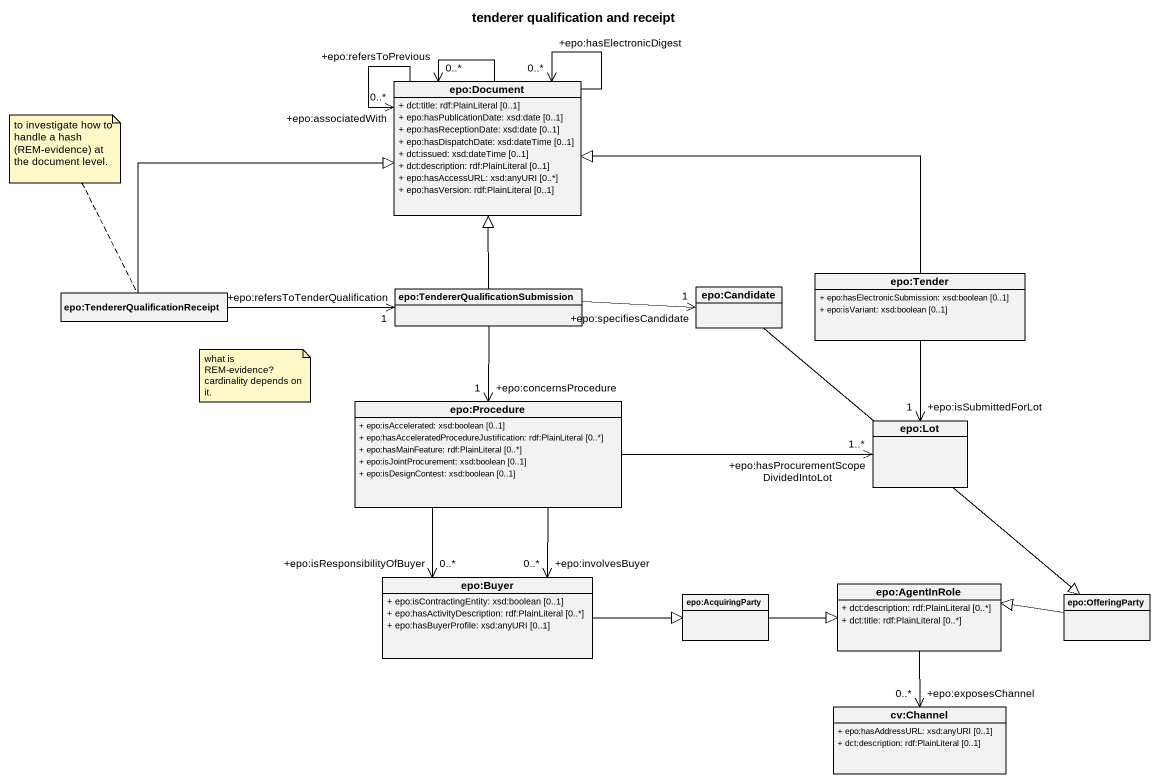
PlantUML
@startuml
title tenderer qualification and receipt
hide circle
hide empty members
skinparam classAttributeIconSize 0
class "epo:Document" as epo_Document {
  + dct:title: rdf:PlainLiteral [0..1]
  + epo:hasPublicationDate: xsd:date [0..1]
  + epo:hasReceptionDate: xsd:date [0..1]
  + epo:hasDispatchDate: xsd:dateTime [0..1]
  + dct:issued: xsd:dateTime [0..1]
  + dct:description: rdf:PlainLiteral [0..1]
  + epo:hasAccessURL: xsd:anyURI [0..*]
  + epo:hasVersion: rdf:PlainLiteral [0..1]
}
class "epo:TendererQualificationReceipt" as epo_TendererQualificationRec
class "epo:TendererQualificationSubmission" as epo_TendererQualificationSub
class "epo:Candidate" as epo_Candidate
class "epo:Tender" as epo_Tender {
  + epo:hasElectronicSubmission: xsd:boolean [0..1]
  + epo:isVariant: xsd:boolean [0..1]
}
class "epo:Procedure" as epo_Procedure {
  + epo:isAccelerated: xsd:boolean [0..1]
  + epo:hasAcceleratedProcedureJustification: rdf:PlainLiteral [0..*]
  + epo:hasMainFeature: rdf:PlainLiteral [0..*]
  + epo:isJointProcurement: xsd:boolean [0..1]
  + epo:isDesignContest: xsd:boolean [0..1]
}
class "epo:Lot" as epo_Lot
class "epo:Buyer" as epo_Buyer {
  + epo:isContractingEntity: xsd:boolean [0..1]
  + epo:hasActivityDescription: rdf:PlainLiteral [0..*]
  + epo:hasBuyerProfile: xsd:anyURI [0..1]
}
class "epo:AcquiringParty" as epo_AcquiringParty
class "epo:AgentInRole" as epo_AgentInRole {
  + dct:description: rdf:PlainLiteral [0..*]
  + dct:title: rdf:PlainLiteral [0..*]
}
class "epo:OfferingParty" as epo_OfferingParty
class "cv:Channel" as cv_Channel {
  + epo:hasAddressURL: xsd:anyURI [0..1]
  + dct:description: rdf:PlainLiteral [0..1]
}
epo_Document --> "+epo:refersToPrevious\n0..*" epo_Document
epo_Document --> "+epo:associatedWith\n0..*" epo_Document
epo_Document --> "+epo:hasElectronicDigest\n0..*" epo_Document
epo_TendererQualificationRec -right-|> epo_Document
epo_TendererQualificationRec -right-> "+epo:refersToTenderQualification\n1" epo_TendererQualificationSub
epo_TendererQualificationSub -up-|> epo_Document
epo_TendererQualificationSub -right-> "+epo:specifiesCandidate\n1" epo_Candidate
epo_TendererQualificationSub --> "+epo:concernsProcedure\n1" epo_Procedure
epo_Candidate --|> epo_OfferingParty
epo_Tender -left-|> epo_Document
epo_Tender --> "+epo:isSubmittedForLot\n1" epo_Lot
epo_Procedure -right-> "+epo:hasProcurementScopeDividedIntoLot\n1..*" epo_Lot
epo_Procedure --> "+epo:involvesBuyer\n0..*" epo_Buyer
epo_Procedure --> "+epo:isResponsibilityOfBuyer\n0..*" epo_Buyer
epo_Buyer -right-|> epo_AcquiringParty
epo_AcquiringParty -right-|> epo_AgentInRole
epo_AgentInRole --> "+epo:exposesChannel\n0..*" cv_Channel
epo_OfferingParty -left-|> epo_AgentInRole
note top of epo_TendererQualificationRec : to investigate how to handle a hash (REM-evidence) at the document level.
note as N2
  what is REM-evidence? cardinality depends on it.
end note
@enduml
